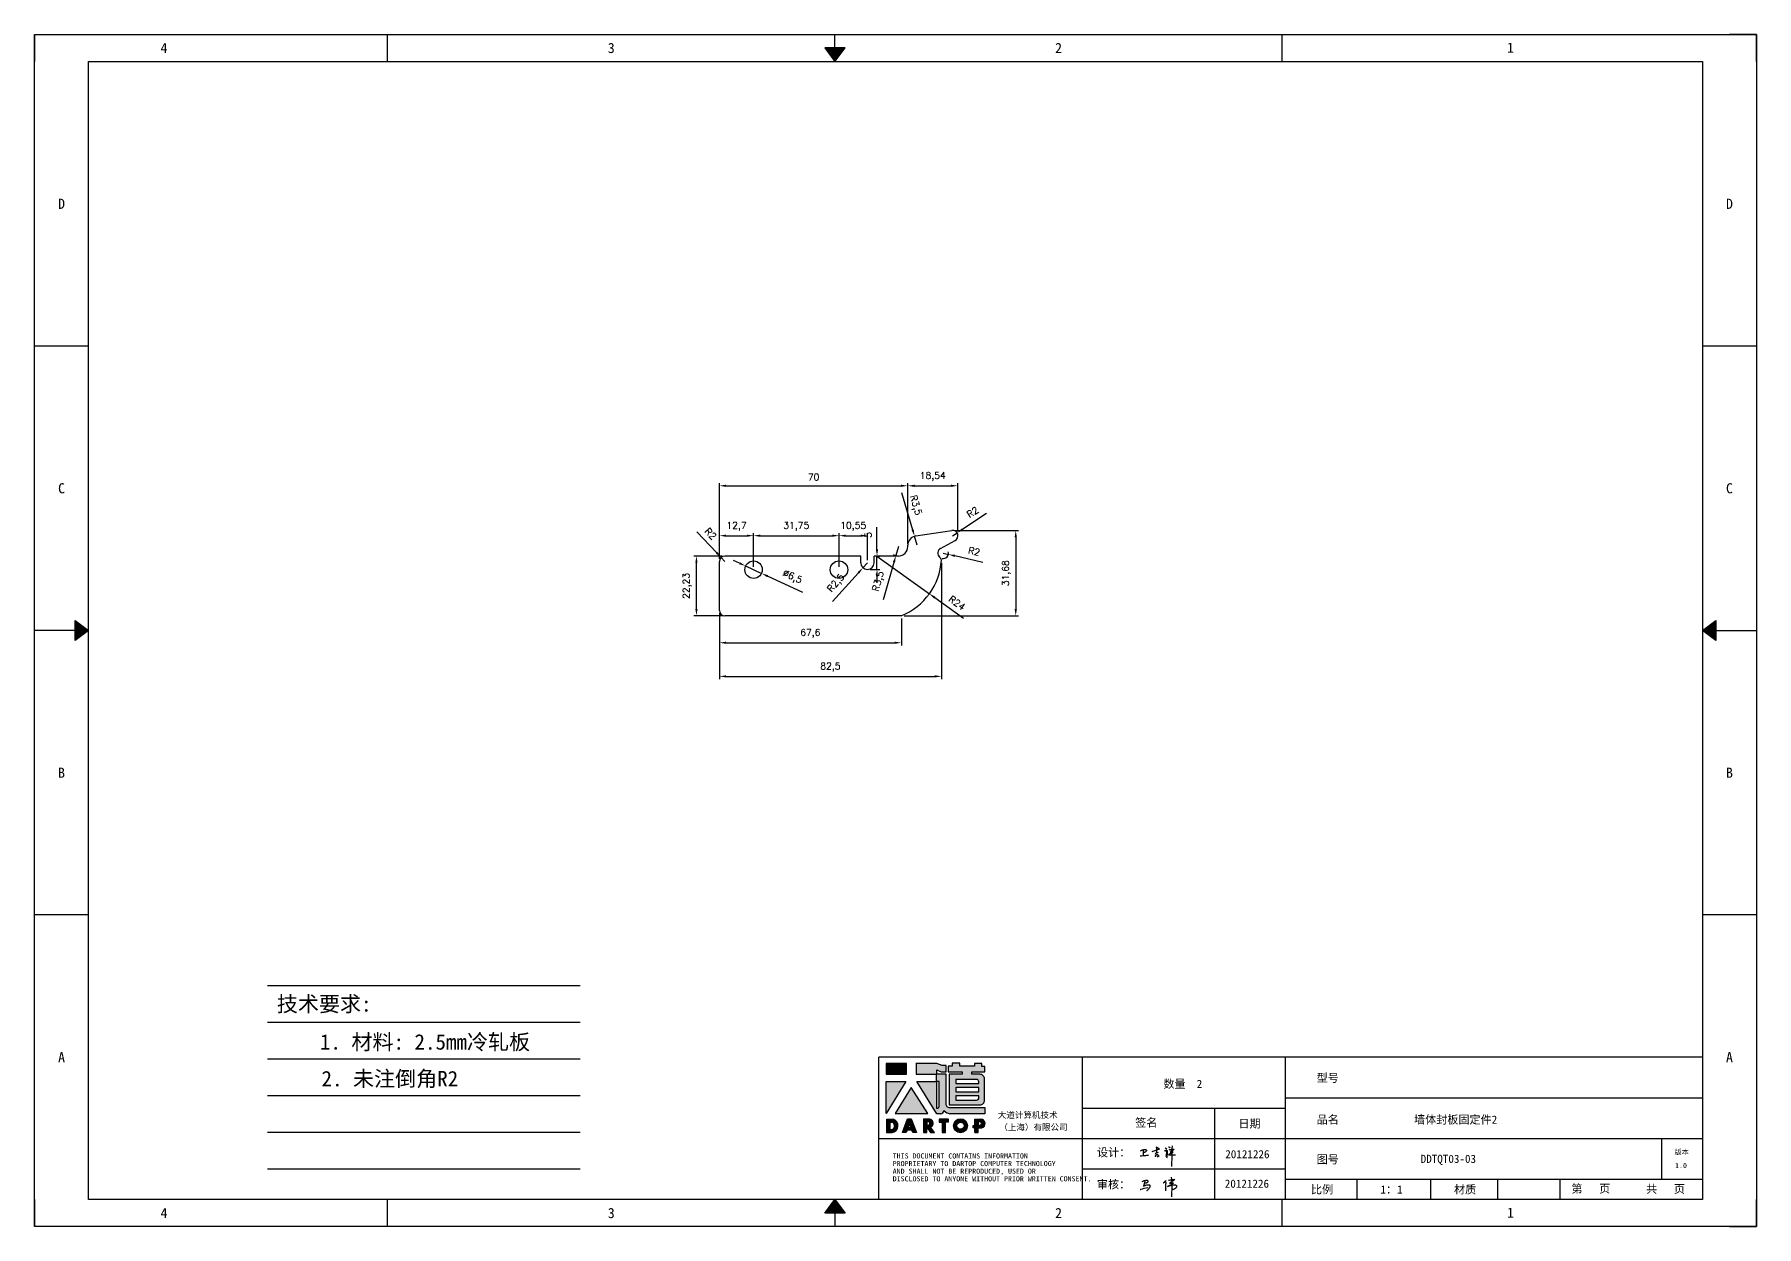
# Model space of a CAD drawing. Header units: millimetres. Extents: x 25928 to 50356, y -44172 to 20163.
# Drawn here: x 34684 to 35324, y -4013 to -3569 of the extents above; entities that cross this region are included whole.
import ezdxf
from ezdxf.enums import TextEntityAlignment as Align

# ---------------------------------------------------------------- set-up
doc = ezdxf.new("R2010")
doc.units = ezdxf.units.MM
doc.linetypes.add('DOT', pattern=[0.25, 0, -0.25])
doc.layers.add('4', color=7, linetype='Continuous')
doc.layers.add('print', color=30, linetype='Continuous')
doc.layers.add('dim', color=2, linetype='Continuous', lineweight=9)
doc.styles.add('Dartop', font='')
doc.styles.add('HZ', font='')
doc.styles.add('hzHT', font='simhei.ttf')
doc.styles.get("Standard").update_dxf_attribs({"font": 'txt', "bigfont": 'gbcbig.shx'})
doc.styles.get('Dartop').set_extended_font_data('FangSong_GB2312')
doc.styles.get('HZ').set_extended_font_data('SimSun')
doc.dimstyles.new('0.5small', dxfattribs={"dimtxt": 2.5, "dimasz": 2.5, "dimexe": 1, "dimexo": 1, "dimgap": 2, "dimtad": 1, "dimtxsty": 'Standard', "dimcen": 2.5, "dimadec": 0, "dimazin": 0, "dimtfac": 1, "dimtmove": 0, "dimatfit": 3, "dimfxl": 0, "dimarcsym": 0})

# ---------------------------------------------------------------- blocks, each defined once
blk = doc.blocks.new('*U405')
at = {"color": 254, "linetype": 'Continuous', "extrusion": (0, 0, -1)}
for points in [[(-17, 0.333), (-16.812, 0.25), (-17, 0.5)], [(-17, 0.333), (-17.188, 0.25), (-16.812, 0.25)], [(-17, 0.333), (-17, 0.5), (-17.188, 0.25)]]:
    blk.add_solid(points, dxfattribs=at)
blk = doc.blocks.new('*U404')
at = {"color": 254, "linetype": 'Continuous', "extrusion": (0, 0, -1)}
for points in [[(-33.167, 11), (-33, 11), (-33.25, 11.188)], [(-33.167, 11), (-33.25, 11.188), (-33.25, 10.812)], [(-33.167, 11), (-33.25, 10.812), (-33, 11)]]:
    blk.add_solid(points, dxfattribs=at)
blk = doc.blocks.new('*U406')
at = {"color": 254, "linetype": 'Continuous'}
for points in [[(17, 21.667), (17.188, 21.75), (16.812, 21.75)], [(17, 21.667), (16.812, 21.75), (17, 21.5)], [(17, 21.667), (17, 21.5), (17.188, 21.75)]]:
    blk.add_solid(points, dxfattribs=at)
blk = doc.blocks.new('*U403')
at = {"color": 254, "linetype": 'Continuous', "extrusion": (0, 0, -1)}
for points in [[(-0.833, 11), (-0.75, 10.812), (-0.75, 11.188)], [(-0.833, 11), (-0.75, 11.188), (-1, 11)], [(-0.833, 11), (-1, 11), (-0.75, 10.812)]]:
    blk.add_solid(points, dxfattribs=at)
blk = doc.blocks.new('dadao')
for p, q in [((48, 19.2), (44.9, 10.4)), ((44.9, 10.4), (51.2, 10.4)), ((51.2, 10.4), (48, 19.2))]:
    blk.add_line(p, q)
for points in [[(41.8, 121.6), (41.8, 143.7), (-0.4, 143.7), (-0.4, 121.6), (41.8, 121.6)], [(104.8, 122), (104.8, 130.3), (114.1, 126.3), (124.2, 126.3), (124.2, 139.6), (115.9, 139.6), (105.1, 143.9), (61.5, 143.9)], [(61.7, 144), (61.7, 121.3), (103.9, 121.3)], [(113.4, 38.7), (105.1, 38.7), (63, 106.5), (103.9, 106.5), (103.9, 120.9), (103.9, 121.3)], [(109.7, 53.6), (109.7, 106.2), (104.3, 106.2), (104.3, 50.4), (106.6, 50.4)], [(144.6, 94.4), (144.6, 84.8), (192, 84.8), (192, 94.1), (144.9, 94.1)], [(120.2, 45), (119.5, 45), (119.5, 44.6)], [(0, 28), (0, 0), (11.8, 0)], [(0.1, 28), (14, 28)], [(7.1, 21.8), (7.1, 6.1), (12, 6.1)], [(7.1, 21.8), (11.4, 21.8)], [(76.8, 28.2), (76.8, 0), (84.1, 0), (84.1, 11.1), (91.6, -0.1), (100.3, -0.1), (91.7, 11.1)], [(76.8, 28.2), (90.6, 28.2)], [(84, 22.7), (84, 15.3), (87.2, 15.3)], [(84, 22.7), (87.3, 22.7)], [(183.7, 0), (183.7, 9.6), (180.6, 9.6), (180.6, 14.9), (183.8, 14.9), (183.8, 28.1), (196.1, 28.1), (196.5, 28.1)], [(183.7, 0), (190.9, 0), (190.9, 9.6), (198.8, 9.6)], [(194.9, 22.3), (190.8, 22.3), (190.8, 15), (194.4, 15)]]:
    blk.add_lwpolyline(points)
blk.add_lwpolyline([(137.1, 144.2), (137.1, 137.9), (128.3, 137.9), (128.3, 126.5), (157.3, 126.5), (157.3, 121.5), (130.3, 121.5), (130.3, 57.5), (194.4, 57.5, 0.414214), (204.4, 67.5), (204.4, 111.3, 0.414214), (194.4, 121.3), (177.5, 121.3), (177.5, 126.3), (204.7, 126.3), (204.7, 137.7), (198.2, 137.7), (198.2, 143.9), (183.3, 143.9), (183.3, 138), (153, 138), (153, 144.2), (137.1, 144.2)], format="xyb", close=True)
for points in [[(104.8, 122), (123.4, 122), (123.4, 60, 0.414214), (131.4, 52), (204.8, 52), (204.8, 39.1), (131.7, 39.1)], [(144.3, 110.8), (144.3, 101.8), (192.3, 101.8), (192.3, 105.5, 0.414214), (187.3, 110.5), (144.3, 110.5)], [(144.6, 77), (144.6, 67.5), (187.6, 67.5, 0.414214), (192.6, 72.5), (192.6, 76.4), (144.6, 76.4)]]:
    blk.add_lwpolyline(points, format="xyb")
for points in [[(-0.3, 106.2), (40.4, 106.2), (-0.3, 39.7), (-0.3, 106.2)], [(51.7, 94.1), (18.4, 39.3), (86.2, 39.3)], [(43.8, 28.2), (51.8, 28.2), (62.6, -0.1), (55, -0.1), (53.2, 5), (42.9, 5), (41.1, 0), (33.6, 0)], [(110, 28.1), (110, 21.9), (116, 21.9), (116, -0.1), (123.2, -0.1), (123.2, 22), (129.2, 22), (129.2, 28.1), (110, 28.1)]]:
    blk.add_lwpolyline(points, close=True)
for radius in [14.5, 7.44]:
    blk.add_circle((154.2, 14.2), radius)
for centre, radius, start, end in [((99.2, 60.7), 12.6, 305.6399, 325.969), ((111.6, 46.7), 8.19, 282.9811, 347.6627), ((136, 61.7), 22.9, 226.7358, 259.3209), ((8.5, 13.9), 8.49, 294.2143, 69.7177), ((9.6, 14.2), 14.4, 278.6604, 72.3203), ((86.4, 19), 3.8, 282.527, 76.7196), ((88.6, 19.4), 8.95, 290.6073, 77.2124), ((193.7, 18.7), 3.8, 280.9891, 72.5513), ((195.7, 18.6), 9.51, 288.8959, 85.2442)]:
    blk.add_arc(centre, radius, start, end)
blk = doc.blocks.new('h')
for p, q in [((20768.1, -2360.9), (20773, -2359.1)), ((20769.5, -2366.9), (20769.8, -2370.6)), ((20769.8, -2370.6), (20770.9, -2378)), ((20770.9, -2378), (20771.5, -2370.6)), ((20772.4, -2369.3), (20774.9, -2367.8)), ((20773, -2359.1), (20784.1, -2355.2)), ((20773.3, -2331.8), (20775.3, -2338.7)), ((20789.1, -2340.9), (20773.5, -2331.9)), ((20775.3, -2338.7), (20775.6, -2351.2)), ((20775.6, -2351.2), (20775.5, -2357.3)), ((20782.2, -2369.2), (20780, -2377.1)), ((20780, -2377.1), (20788.3, -2371.3)), ((20780.1, -2366.4), (20780.8, -2366.4)), ((20781.9, -2367.4), (20782.2, -2369.2)), ((20845.7, -2343.5), (20848.4, -2353)), ((20848.9, -2370.3), (20847.9, -2424)), ((20848.4, -2353), (20848.9, -2370.3))]:
    blk.add_line(p, q)
for points in [[(20696.6, -2372.4, 0.002073), (20710.6, -2371.9, 0.016137), (20719.6, -2371.3, 0.008314), (20736.9, -2369.3)], [(20699.1, -2348.2, -0.029745), (20704.6, -2345.4, -0.046842), (20708.4, -2344.2, -0.00919), (20714.3, -2343, -0.018517), (20717.2, -2342.5, -0.037841), (20720.3, -2342.4, -0.039541), (20723.2, -2342.8, -0.149785), (20726, -2344.3, -0.204935), (20726.9, -2346.6, -0.074872), (20726.5, -2348.3, -0.061615), (20725.6, -2350.3, -0.034204), (20723.8, -2352.6, -0.045776), (20722.3, -2354.1, -0.054985), (20720.4, -2355.3, -0.036348), (20717.3, -2356.5, -0.067752), (20715.7, -2356.8, -0.043553), (20713.2, -2356.7)], [(20755, -2351.9, -0.024077), (20759.9, -2350.1, -0.013147), (20768.7, -2346.5, -0.00522), (20775.4, -2344.1, -0.018517), (20777.3, -2343.4, -0.008274), (20786.3, -2341, -0.039541), (20788.3, -2340.8, -0.079216), (20789.4, -2341, -0.204935)], [(20813.5, -2350.1, 0.007348), (20815.9, -2348.7, 0.008421), (20818, -2347.3, 0.009459), (20819.7, -2346.2, -0.016325), (20820.7, -2345.5, -0.173771), (20821.8, -2345.3, -0.085159), (20823.9, -2346, -0.125883), (20826, -2347.9, -0.160659), (20826.6, -2350.1, -0.010447), (20826.5, -2352.3, -0.008247), (20826.2, -2355.1, -0.002698), (20825.3, -2374, 0.001562), (20823.9, -2383.7, 0.016137)], [(20816.8, -2335, -0.053561), (20819.6, -2336.1, -0.075272), (20821.3, -2337.3, -0.005295), (20822.5, -2338.5, -0.009337), (20823.1, -2339.1, -0.026146), (20823.7, -2339.8, -0.016644), (20824.5, -2340.9)], [(20832.1, -2329.2, -0.053561), (20834.9, -2330.3, -0.075272), (20836.7, -2331.5, -0.005295), (20837.8, -2332.6, -0.009337), (20838.5, -2333.3, -0.026146), (20839, -2334, -0.016644), (20839.8, -2335.1)], [(20836, -2343.7, -0.02797), (20842.1, -2342.6, -0.048868), (20845.6, -2342.2, -0.00919), (20851.1, -2341.4, -0.018517), (20853.9, -2341.1, -0.037841), (20856.7, -2341.2, -0.039541), (20859.4, -2341.6, -0.018282), (20840.6, -2354.7, -0.000937)], [(20847.6, -2340.2, 0.021784), (20849.6, -2335.9, 0.028296), (20850.8, -2332.4, 0.008136), (20851.9, -2328.2, 0.028913), (20852.2, -2327, 0.08193), (20852.1, -2325.9, 0.075058), (20851.7, -2324.7, 0.275043)]]:
    blk.add_lwpolyline(points, format="xyb")
for points in [[(20711.3, -2343.5), (20711.3, -2343.5), (20711.5, -2355.8), (20710.7, -2368), (20710.6, -2371.9)], [(20821.5, -2350.6), (20822.4, -2359.2), (20822.2, -2364.9), (20821.7, -2369), (20821.3, -2376.3), (20823.6, -2368.5), (20827.2, -2366.3), (20829.5, -2366.3)], [(20840.6, -2354.7), (20850, -2354.7), (20855, -2354.3), (20845.9, -2361.1), (20840.5, -2364), (20833, -2367.5), (20863.2, -2367.4), (20865.9, -2367.3)]]:
    blk.add_lwpolyline(points)
for centre, radius, start, end in [((20773.7, -2371.2), 2.3, 121.9907, 163.60158), ((20787.5, -2406), 40.3, 100.61827, 108.24823), ((20780.8, -2367.6), 1.15, 9.4675, 90)]:
    blk.add_arc(centre, radius, start, end)
blk = doc.blocks.new('*D465')
at = {"layer": 'Defpoints', "color": 0}
for p in [(35020.94, -3764.82), (34938.44, -3783.5), (35020.94, -3808.01)]:
    blk.add_point(p, dxfattribs=at)
at = {"layer": 'dim', "color": 0, "lineweight": -2}
for p, q in [((35020.94, -3765.82), (35020.94, -3809.01)), ((34938.44, -3784.5), (34938.44, -3809.01)), ((34940.94, -3808.01), (35018.44, -3808.01))]:
    blk.add_line(p, q, dxfattribs=at)
at = {"layer": 'dim', "color": 0}
for points in [[(34940.94, -3807.59), (34940.94, -3808.42), (34938.44, -3808.01)], [(35018.44, -3807.59), (35018.44, -3808.42), (35020.94, -3808.01)]]:
    blk.add_solid(points, dxfattribs=at)
at = {"layer": 'dim', "color": 0, "insert": (34979.69, -3804.55), "char_height": 2.5, "attachment_point": 5}
blk.add_mtext('82,5', dxfattribs=at)
blk = doc.blocks.new('*D466')
at = {"layer": 'Defpoints', "color": 0}
for p in [(34948.19, -3766.98), (34954.09, -3769.72)]:
    blk.add_point(p, dxfattribs=at)
at = {"layer": 'dim', "color": 0, "lineweight": -2}
for p, q in [((34945.92, -3765.93), (34943.65, -3764.88)), ((34948.19, -3766.98), (34954.09, -3769.72)), ((34969.44, -3776.82), (34956.36, -3770.77))]:
    blk.add_line(p, q, dxfattribs=at)
at = {"layer": 'dim', "color": 0}
for points in [[(34946.1, -3765.56), (34945.75, -3766.31), (34948.19, -3766.98)], [(34956.53, -3770.39), (34956.18, -3771.14), (34954.09, -3769.72)]]:
    blk.add_solid(points, dxfattribs=at)
at = {"layer": 'dim', "color": 0, "insert": (34965.49, -3771.18), "char_height": 2.5, "attachment_point": 5, "rotation": 335.16241}
blk.add_mtext('∅6,5', dxfattribs=at)
blk = doc.blocks.new('*D467')
at = {"layer": 'Defpoints', "color": 0}
for p in [(34929.91, -3763.27), (34940.44, -3763.27), (34940.44, -3785.5)]:
    blk.add_point(p, dxfattribs=at)
at = {"layer": 'dim', "color": 0, "lineweight": -2}
for p, q in [((34939.44, -3763.27), (34928.91, -3763.27)), ((34929.91, -3783), (34929.91, -3765.77)), ((34939.44, -3785.5), (34928.91, -3785.5))]:
    blk.add_line(p, q, dxfattribs=at)
at = {"layer": 'dim', "color": 0}
for points in [[(34929.5, -3765.77), (34930.33, -3765.77), (34929.91, -3763.27)], [(34929.5, -3783), (34930.33, -3783), (34929.91, -3785.5)]]:
    blk.add_solid(points, dxfattribs=at)
at = {"layer": 'dim', "color": 0, "insert": (34926.46, -3774.39), "char_height": 2.5, "attachment_point": 5, "rotation": 90}
blk.add_mtext('22,23', dxfattribs=at)
blk = doc.blocks.new('*D409')
at = {"layer": 'Defpoints', "color": 0}
for p in [(34996.99, -3763.27), (35016.46, -3777.3)]:
    blk.add_point(p, dxfattribs=at)
at = {"layer": 'dim', "color": 0, "lineweight": -2}
for p, q in [((34996.99, -3763.27), (35016.46, -3777.3)), ((35029.17, -3786.46), (35018.49, -3778.76))]:
    blk.add_line(p, q, dxfattribs=at)
at = {"layer": 'dim', "color": 0}
blk.add_solid([(35018.73, -3778.43), (35018.25, -3779.1), (35016.46, -3777.3)], dxfattribs=at)
at = {"layer": 'dim', "color": 0, "insert": (35026.74, -3780.71), "char_height": 2.5, "attachment_point": 5, "rotation": 324.21758}
blk.add_mtext('R24', dxfattribs=at)
blk = doc.blocks.new('*D410')
at = {"layer": 'Defpoints', "color": 0}
for p in [(34939.07, -3763.82), (34940.44, -3765.27)]:
    blk.add_point(p, dxfattribs=at)
at = {"layer": 'dim', "color": 0, "lineweight": -2}
for p, q in [((34930.03, -3754.24), (34937.35, -3762)), ((34940.44, -3765.27), (34939.07, -3763.82))]:
    blk.add_line(p, q, dxfattribs=at)
at = {"layer": 'dim', "color": 0}
blk.add_solid([(34937.65, -3761.71), (34937.05, -3762.28), (34939.07, -3763.82)], dxfattribs=at)
at = {"layer": 'dim', "color": 0, "insert": (34935.19, -3754.98), "char_height": 2.5, "attachment_point": 5, "rotation": 313.35848}
blk.add_mtext('R2', dxfattribs=at)
blk = doc.blocks.new('*D468')
at = {"layer": 'Defpoints', "color": 0}
for p in [(34951.14, -3755.72), (34938.44, -3765.27), (34951.14, -3768.35)]:
    blk.add_point(p, dxfattribs=at)
at = {"layer": 'dim', "color": 0, "lineweight": -2}
for p, q in [((34938.44, -3764.27), (34938.44, -3754.72)), ((34940.94, -3755.72), (34948.64, -3755.72)), ((34951.14, -3767.35), (34951.14, -3754.72))]:
    blk.add_line(p, q, dxfattribs=at)
at = {"layer": 'dim', "color": 0}
for points in [[(34940.94, -3755.3), (34940.94, -3756.13), (34938.44, -3755.72)], [(34948.64, -3755.3), (34948.64, -3756.13), (34951.14, -3755.72)]]:
    blk.add_solid(points, dxfattribs=at)
at = {"layer": 'dim', "color": 0, "insert": (34944.79, -3752.26), "char_height": 2.5, "attachment_point": 5}
blk.add_mtext('12,7', dxfattribs=at)
blk = doc.blocks.new('*D469')
at = {"layer": 'Defpoints', "color": 0}
for p in [(34982.89, -3755.72), (34951.14, -3768.35), (34982.89, -3768.35)]:
    blk.add_point(p, dxfattribs=at)
at = {"layer": 'dim', "color": 0, "lineweight": -2}
for p, q in [((34951.14, -3767.35), (34951.14, -3754.72)), ((34953.64, -3755.72), (34980.39, -3755.72)), ((34982.89, -3767.35), (34982.89, -3754.72))]:
    blk.add_line(p, q, dxfattribs=at)
at = {"layer": 'dim', "color": 0}
for points in [[(34953.64, -3755.3), (34953.64, -3756.13), (34951.14, -3755.72)], [(34980.39, -3755.3), (34980.39, -3756.13), (34982.89, -3755.72)]]:
    blk.add_solid(points, dxfattribs=at)
at = {"layer": 'dim', "color": 0, "insert": (34967.02, -3752.26), "char_height": 2.5, "attachment_point": 5}
blk.add_mtext('31,75', dxfattribs=at)
blk = doc.blocks.new('*D470')
at = {"layer": 'Defpoints', "color": 0}
for p in [(34993.44, -3755.72), (34982.89, -3768.35), (34993.44, -3765.77)]:
    blk.add_point(p, dxfattribs=at)
at = {"layer": 'dim', "color": 0, "lineweight": -2}
for p, q in [((34982.89, -3767.35), (34982.89, -3754.72)), ((34985.39, -3755.72), (34990.94, -3755.72)), ((34993.44, -3764.77), (34993.44, -3754.72))]:
    blk.add_line(p, q, dxfattribs=at)
at = {"layer": 'dim', "color": 0}
for points in [[(34985.39, -3755.3), (34985.39, -3756.13), (34982.89, -3755.72)], [(34990.94, -3755.3), (34990.94, -3756.13), (34993.44, -3755.72)]]:
    blk.add_solid(points, dxfattribs=at)
at = {"layer": 'dim', "color": 0, "insert": (34988.17, -3752.26), "char_height": 2.5, "attachment_point": 5}
blk.add_mtext('10,55', dxfattribs=at)
blk = doc.blocks.new('*D471')
at = {"layer": 'Defpoints', "color": 0}
for p in [(34991.77, -3767.63), (34993.44, -3765.77)]:
    blk.add_point(p, dxfattribs=at)
at = {"layer": 'dim', "color": 0, "lineweight": -2}
for p, q in [((34993.44, -3765.77), (34991.77, -3767.63)), ((34980.49, -3780.23), (34990.11, -3769.49))]:
    blk.add_line(p, q, dxfattribs=at)
at = {"layer": 'dim', "color": 0}
blk.add_solid([(34989.8, -3769.22), (34990.42, -3769.77), (34991.77, -3767.63)], dxfattribs=at)
at = {"layer": 'dim', "color": 0, "insert": (34981.89, -3773.49), "char_height": 2.5, "attachment_point": 5, "rotation": 48.156}
blk.add_mtext('R2,5', dxfattribs=at)
blk = doc.blocks.new('*D472')
at = {"layer": 'Defpoints', "color": 0}
for p in [(34993.44, -3768.27), (34995.94, -3763.27), (34996.99, -3763.27)]:
    blk.add_point(p, dxfattribs=at)
at = {"layer": 'dim', "color": 0, "lineweight": -2}
for p, q in [((34996.99, -3760.77), (34996.99, -3752.6)), ((34994.44, -3768.27), (34997.99, -3768.27)), ((34996.94, -3763.27), (34997.99, -3763.27)), ((34996.99, -3768.27), (34996.99, -3763.27)), ((34996.99, -3770.77), (34996.99, -3773.27))]:
    blk.add_line(p, q, dxfattribs=at)
at = {"layer": 'dim', "color": 0}
for points in [[(34996.57, -3760.77), (34997.41, -3760.77), (34996.99, -3763.27)], [(34996.57, -3770.77), (34997.41, -3770.77), (34996.99, -3768.27)]]:
    blk.add_solid(points, dxfattribs=at)
at = {"layer": 'dim', "color": 0, "insert": (34993.74, -3755.44), "char_height": 2.5, "attachment_point": 5, "rotation": 90}
blk.add_mtext('5', dxfattribs=at)
blk = doc.blocks.new('*D411')
at = {"layer": 'Defpoints', "color": 0}
for p in [(35004.94, -3759.77), (35004, -3763.14)]:
    blk.add_point(p, dxfattribs=at)
at = {"layer": 'dim', "color": 0, "lineweight": -2}
for p, q in [((35004.94, -3759.77), (35004, -3763.14)), ((34999.43, -3779.43), (35003.32, -3765.55))]:
    blk.add_line(p, q, dxfattribs=at)
blk.add_arc((35004.94, -3759.77), 3.5, 237.95687, 270, dxfattribs=at)
at = {"layer": 'dim', "color": 0}
blk.add_solid([(35002.92, -3765.43), (35003.72, -3765.66), (35004, -3763.14)], dxfattribs=at)
at = {"layer": 'dim', "color": 0, "insert": (34997.71, -3772.76), "char_height": 2.5, "attachment_point": 5, "rotation": 74.32709}
blk.add_mtext('R3,5', dxfattribs=at)
blk = doc.blocks.new('*D412')
at = {"layer": 'Defpoints', "color": 0}
for p in [(35010.95, -3755.93), (35011.94, -3759.28)]:
    blk.add_point(p, dxfattribs=at)
at = {"layer": 'dim', "color": 0, "lineweight": -2}
for p, q in [((35006.15, -3739.71), (35010.24, -3753.53)), ((35011.94, -3759.28), (35010.95, -3755.93))]:
    blk.add_line(p, q, dxfattribs=at)
at = {"layer": 'dim', "color": 0}
blk.add_solid([(35010.64, -3753.41), (35009.84, -3753.65), (35010.95, -3755.93)], dxfattribs=at)
at = {"layer": 'dim', "color": 0, "insert": (35011.16, -3744.44), "char_height": 2.5, "attachment_point": 5, "rotation": 286.47429}
blk.add_mtext('R3,5', dxfattribs=at)
blk = doc.blocks.new('*D413')
at = {"layer": 'Defpoints', "color": 0}
for p in [(35025.08, -3755.8), (35026.75, -3754.69)]:
    blk.add_point(p, dxfattribs=at)
at = {"layer": 'dim', "color": 0, "lineweight": -2}
for p, q in [((35037.73, -3747.43), (35028.83, -3753.32)), ((35025.08, -3755.8), (35026.75, -3754.69))]:
    blk.add_line(p, q, dxfattribs=at)
at = {"layer": 'dim', "color": 0}
blk.add_solid([(35028.6, -3752.97), (35029.06, -3753.66), (35026.75, -3754.69)], dxfattribs=at)
at = {"layer": 'dim', "color": 0, "insert": (35032.53, -3746.97), "char_height": 2.5, "attachment_point": 5, "rotation": 33.46532}
blk.add_mtext('R2', dxfattribs=at)
blk = doc.blocks.new('*D414')
at = {"layer": 'Defpoints', "color": 0}
for p in [(35021.56, -3762.21), (35023.51, -3762.66)]:
    blk.add_point(p, dxfattribs=at)
at = {"layer": 'dim', "color": 0, "lineweight": -2}
for p, q in [((35021.56, -3762.21), (35023.51, -3762.66)), ((35036.34, -3765.64), (35025.95, -3763.22))]:
    blk.add_line(p, q, dxfattribs=at)
blk.add_arc((35021.56, -3762.21), 2, 258.65647, 15.57803, dxfattribs=at)
at = {"layer": 'dim', "color": 0}
blk.add_solid([(35026.04, -3762.82), (35025.85, -3763.63), (35023.51, -3762.66)], dxfattribs=at)
at = {"layer": 'dim', "color": 0, "insert": (35033.09, -3761.55), "char_height": 2.5, "attachment_point": 5, "rotation": 346.93014}
blk.add_mtext('R2', dxfattribs=at)
blk = doc.blocks.new('*D473')
at = {"layer": 'Defpoints', "color": 0}
for p in [(35024.78, -3753.82), (35006.04, -3785.5), (35048.55, -3785.5)]:
    blk.add_point(p, dxfattribs=at)
at = {"layer": 'dim', "color": 0, "lineweight": -2}
for p, q in [((35025.78, -3753.82), (35049.55, -3753.82)), ((35048.55, -3756.32), (35048.55, -3783)), ((35007.04, -3785.5), (35049.55, -3785.5))]:
    blk.add_line(p, q, dxfattribs=at)
at = {"layer": 'dim', "color": 0}
for points in [[(35048.14, -3756.32), (35048.97, -3756.32), (35048.55, -3753.82)], [(35048.14, -3783), (35048.97, -3783), (35048.55, -3785.5)]]:
    blk.add_solid(points, dxfattribs=at)
at = {"layer": 'dim', "color": 0, "insert": (35045.09, -3769.66), "char_height": 2.5, "attachment_point": 5, "rotation": 90}
blk.add_mtext('31,68', dxfattribs=at)
blk = doc.blocks.new('*D474')
at = {"layer": 'Defpoints', "color": 0}
for p in [(35026.98, -3737.16), (35026.98, -3755.17), (35008.44, -3759.28)]:
    blk.add_point(p, dxfattribs=at)
at = {"layer": 'dim', "color": 0, "lineweight": -2}
for p, q in [((35008.44, -3758.28), (35008.44, -3736.16)), ((35026.98, -3754.17), (35026.98, -3736.16)), ((35010.94, -3737.16), (35024.48, -3737.16))]:
    blk.add_line(p, q, dxfattribs=at)
at = {"layer": 'dim', "color": 0}
for points in [[(35010.94, -3736.75), (35010.94, -3737.58), (35008.44, -3737.16)], [(35024.48, -3736.75), (35024.48, -3737.58), (35026.98, -3737.16)]]:
    blk.add_solid(points, dxfattribs=at)
at = {"layer": 'dim', "color": 0, "insert": (35017.71, -3733.71), "char_height": 2.5, "attachment_point": 5}
blk.add_mtext('18,54', dxfattribs=at)
blk = doc.blocks.new('*D485')
at = {"layer": 'Defpoints', "color": 0}
for p in [(35008.44, -3737.16), (35008.44, -3759.77), (34938.44, -3765.27)]:
    blk.add_point(p, dxfattribs=at)
at = {"layer": 'dim', "color": 0, "lineweight": -2}
for p, q in [((34938.44, -3764.27), (34938.44, -3736.16)), ((35008.44, -3758.77), (35008.44, -3736.16)), ((34940.94, -3737.16), (35005.94, -3737.16))]:
    blk.add_line(p, q, dxfattribs=at)
at = {"layer": 'dim', "color": 0}
for points in [[(34940.94, -3736.75), (34940.94, -3737.58), (34938.44, -3737.16)], [(35005.94, -3736.75), (35005.94, -3737.58), (35008.44, -3737.16)]]:
    blk.add_solid(points, dxfattribs=at)
at = {"layer": 'dim', "color": 0, "insert": (34973.44, -3733.91), "char_height": 2.5, "attachment_point": 5}
blk.add_mtext('70', dxfattribs=at)
blk = doc.blocks.new('*D486')
at = {"layer": 'Defpoints', "color": 0}
for p in [(34938.44, -3783.5), (35006.04, -3785.5), (35006.04, -3795.51)]:
    blk.add_point(p, dxfattribs=at)
at = {"layer": 'dim', "color": 0, "lineweight": -2}
for p, q in [((34938.44, -3784.5), (34938.44, -3796.51)), ((35006.04, -3786.5), (35006.04, -3796.51)), ((34940.94, -3795.51), (35003.54, -3795.51))]:
    blk.add_line(p, q, dxfattribs=at)
at = {"layer": 'dim', "color": 0}
for points in [[(34940.94, -3795.1), (34940.94, -3795.93), (34938.44, -3795.51)], [(35003.54, -3795.1), (35003.54, -3795.93), (35006.04, -3795.51)]]:
    blk.add_solid(points, dxfattribs=at)
at = {"layer": 'dim', "color": 0, "insert": (34972.24, -3792.05), "char_height": 2.5, "attachment_point": 5}
blk.add_mtext('67,6', dxfattribs=at)

msp = doc.modelspace()

# ---------------------------------------------------------------- hatches: boundary and pattern name
for points in [[(35007.963, -3951.933), (35000.43, -3951.933), (35000.43, -3955.869), (35007.963, -3955.869)], [(35007.721, -3958.623), (35000.45, -3958.623), (35000.45, -3970.495)], [(35009.736, -3960.778), (35003.793, -3970.574), (35015.896, -3970.574)], [(35023.58, -3972.578), (35020.141, -3972.578), (35020.141, -3973.67), (35021.214, -3973.67), (35021.214, -3977.602), (35022.499, -3977.602), (35022.499, -3973.667), (35023.58, -3973.667)]]:
    msp.add_hatch(color=0).paths.add_polyline_path(points)
h = msp.add_hatch(color=0)
h.paths.add_polyline_path([(35019.222, -3954.326), (35020.885, -3955.044), (35022.682, -3955.044), (35022.682, -3952.665), (35021.199, -3952.665), (35019.267, -3951.902), (35011.523, -3951.902), (35011.523, -3955.925), (35019.058, -3955.925), (35019.058, -3956.007), (35019.058, -3958.578), (35011.751, -3958.578), (35019.266, -3970.672), (35020.754, -3970.672, 0.2793748), (35021.841, -3969.616), (35021.841, -3969.56), (35021.972, -3969.56, 0.1431454), (35024.021, -3970.603), (35037.079, -3970.603), (35037.079, -3968.309), (35023.965, -3968.309, -0.4142136), (35022.537, -3966.881), (35022.537, -3955.798), (35019.222, -3955.798)])
h.paths.add_polyline_path([(35019.134, -3958.63), (35020.091, -3958.63), (35020.091, -3968.017, -0.0889357), (35019.536, -3968.587), (35019.13, -3968.587)], flags=16)
h = msp.add_hatch(color=0)
h.paths.add_polyline_path([(35037.057, -3952.998), (35035.895, -3952.998), (35035.895, -3951.892), (35033.239, -3951.892), (35033.239, -3952.943), (35027.817, -3952.943), (35027.817, -3951.837), (35024.978, -3951.837), (35024.978, -3952.963), (35023.409, -3952.963), (35023.409, -3955.001), (35028.586, -3955.001), (35028.586, -3955.902), (35023.762, -3955.902), (35023.762, -3967.312), (35035.216, -3967.312, 0.4142136), (35037.001, -3965.526), (35037.001, -3957.712, 0.4142136), (35035.216, -3955.927), (35032.188, -3955.927), (35032.188, -3955.043), (35037.057, -3955.043)])
h.paths.add_polyline_path([(35033.951, -3957.861, -0.4142136), (35034.844, -3958.754), (35034.844, -3959.409), (35026.268, -3959.409), (35026.268, -3957.861)], flags=16)
h.paths.add_polyline_path([(35034.788, -3960.79), (35034.788, -3962.448), (35026.323, -3962.448), (35026.323, -3960.79)], flags=16)
h.paths.add_polyline_path([(35034.899, -3963.94), (35034.899, -3964.65, -0.4142136), (35034.006, -3965.543), (35026.323, -3965.543), (35026.323, -3963.94)], flags=16)
h = msp.add_hatch(color=0)
h.paths.add_polyline_path([(35002.998, -3972.596), (35000.503, -3972.596), (35000.503, -3977.587), (35002.604, -3977.587, 0.7930159)])
h.paths.add_polyline_path([(35002.641, -3976.494), (35001.769, -3976.494), (35001.769, -3973.689), (35002.545, -3973.689, -0.6713609)], flags=16)
h = msp.add_hatch(color=0)
h.paths.add_polyline_path([(35009.755, -3972.555), (35008.332, -3972.555), (35006.501, -3977.592), (35007.849, -3977.592), (35008.167, -3976.7), (35009.993, -3976.7), (35010.318, -3977.603), (35011.677, -3977.603)])
h.paths.add_polyline_path([(35009.644, -3975.738), (35008.513, -3975.738), (35009.068, -3974.155)], flags=16)
h = msp.add_hatch(color=0)
h.paths.add_polyline_path([(35016.675, -3972.559), (35014.221, -3972.559), (35014.221, -3977.595), (35015.518, -3977.595), (35015.518, -3975.599), (35016.85, -3977.613), (35018.417, -3977.613), (35016.883, -3975.611, 0.7440549)])
h.paths.add_polyline_path([(35015.506, -3974.853), (35015.506, -3973.531), (35016.085, -3973.531, -0.796809), (35016.077, -3974.853)], flags=16)
h = msp.add_hatch(color=0)
h.paths.add_polyline_path([(35025.45, -3975.059, 1), (35030.622, -3975.059, 1)])
h.paths.add_polyline_path([(35029.364, -3975.059, -1), (35026.708, -3975.059, -1)], flags=16)
h = msp.add_hatch(color=0)
h.paths.add_polyline_path([(35035.582, -3972.571), (35035.508, -3972.571), (35033.321, -3972.571), (35033.321, -3974.921), (35032.741, -3974.921), (35032.741, -3975.875), (35033.312, -3975.875), (35033.312, -3977.586), (35034.588, -3977.586), (35034.588, -3975.869), (35035.991, -3975.869, 0.8123038)])
h.paths.add_polyline_path([(35034.569, -3974.915), (35034.569, -3973.6), (35035.296, -3973.6, -0.7782134), (35035.222, -3974.915)], flags=16)

# ---------------------------------------------------------------- linework, layer by layer
at = {"color": 0, "linetype": 'DOT'}
for p, q in [((34683.939, -3569.376), (35313.732, -3569.376)), ((34683.939, -4002.472), (34683.939, -3579.448)), ((35323.804, -3579.448), (35323.804, -4002.472)), ((35313.732, -4012.544), (34683.939, -4012.544))]:
    msp.add_line(p, q, dxfattribs=at)
at = {"color": 0}
for p, q in [((34683.939, -3569.376), (34683.939, -3579.448)), ((34815.168, -3579.448), (34815.168, -3569.376)), ((34981.356, -3574.412), (34981.356, -3569.376)), ((35147.544, -3579.448), (35147.544, -3569.376)), ((35323.804, -3569.376), (35313.732, -3569.376)), ((35323.804, -3579.448), (35323.804, -3569.376)), ((34704.083, -4002.472), (34704.083, -3579.448)), ((34704.083, -3579.448), (35303.66, -3579.448)), ((35303.66, -3579.448), (35303.66, -4002.472)), ((34704.083, -3685.204), (34683.939, -3685.204)), ((35323.804, -3685.204), (35303.66, -3685.204)), ((34699.047, -3790.96), (34683.939, -3790.96)), ((35308.696, -3790.96), (35323.804, -3790.96)), ((34704.083, -3896.716), (34683.939, -3896.716)), ((35323.804, -3896.716), (35303.66, -3896.716)), ((35303.66, -3949.594), (34997.723, -3949.594)), ((34997.723, -4002.472), (34997.723, -3949.594)), ((35073.263, -3949.594), (35073.263, -4002.472)), ((35148.803, -4002.472), (35148.803, -3949.594)), ((35148.803, -3964.702), (35303.66, -3964.702)), ((35073.263, -3968.479), (35148.803, -3968.479)), ((35122.364, -3968.479), (35122.364, -4002.472)), ((34997.723, -3979.81), (35073.263, -3979.81)), ((35073.263, -3979.81), (35303.66, -3979.81)), ((35288.552, -3994.918), (35288.552, -3979.81)), ((35073.263, -3991.141), (35148.803, -3991.141)), ((35148.803, -3994.918), (35303.66, -3994.918)), ((35175.38, -4002.472), (35175.38, -3994.918)), ((35202.769, -4002.472), (35202.769, -3994.918)), ((35227.669, -4002.472), (35227.669, -3994.918)), ((35250.782, -4002.472), (35250.782, -3994.918)), ((34683.939, -4002.472), (34683.939, -4012.544)), ((35303.66, -4002.472), (34704.083, -4002.472)), ((34815.168, -4012.544), (34815.168, -4002.472)), ((35147.544, -4012.544), (35147.544, -4002.472)), ((35323.804, -4012.544), (35323.804, -4002.472)), ((34981.356, -4007.508), (34981.356, -4012.544)), ((35313.732, -4012.544), (35323.804, -4012.544))]:
    msp.add_line(p, q, dxfattribs=at)
for p, q in [((35011.422, -3755.823), (35024.781, -3753.819)), ((35008.441, -3759.77), (35008.441, -3759.284)), ((35020.621, -3760.441), (35026.019, -3757.562)), ((34938.441, -3783.5), (34938.441, -3765.27)), ((34990.941, -3763.27), (34940.441, -3763.27)), ((34990.941, -3765.77), (34990.941, -3763.27)), ((34995.941, -3765.77), (34995.941, -3763.27)), ((35004.941, -3763.27), (34995.941, -3763.27)), ((35006.037, -3785.5), (34940.441, -3785.5)), ((35105.704, -3997.306), (35104.962, -3997.708)), ((35106.238, -3997.021), (35105.704, -3997.306)), ((35105.735, -3996.42), (35106.679, -3996.42)), ((35107.182, -3996.374), (35106.238, -3997.021)), ((35106.272, -3994.18), (35106.489, -3995.99)), ((35106.524, -3997.327), (35106.444, -4001.487)), ((35106.489, -3995.99), (35106.524, -3997.327)), ((35106.679, -3996.42), (35107.182, -3996.374))]:
    msp.add_line(p, q)
for points in [[(34981.356, -3579.448), (34985.133, -3574.412), (34977.579, -3574.412), (34981.356, -3579.448)], [(34704.083, -3790.96), (34699.047, -3794.737), (34699.047, -3787.183), (34704.083, -3790.96)], [(35303.66, -3790.96), (35308.696, -3787.183), (35308.696, -3794.737), (35303.66, -3790.96)], [(34981.356, -4002.472), (34985.133, -4007.508), (34977.579, -4007.508), (34981.356, -4002.472)]]:
    msp.add_lwpolyline(points, close=True, dxfattribs=at)
for points in [[(35095.529, -3995.767, -0.029745), (35095.961, -3995.55, -0.0468422), (35096.253, -3995.456, -0.0091902), (35096.709, -3995.364, -0.0185172), (35096.938, -3995.331, -0.0378406), (35097.174, -3995.324, -0.0395413), (35097.398, -3995.351, -0.1497852), (35097.617, -3995.471, -0.2049352), (35097.684, -3995.644, -0.0748717), (35097.659, -3995.781, -0.0616146), (35097.584, -3995.933, -0.0342039), (35097.449, -3996.111, -0.0457759), (35097.328, -3996.227, -0.054985), (35097.182, -3996.319, -0.0363479), (35096.94, -3996.415, -0.0677521), (35096.818, -3996.436, -0.0435534), (35096.628, -3996.426)], [(35104.962, -3997.708, -0.029745), (35105.636, -3997.37, -0.0468422), (35106.092, -3997.223, -0.0091902), (35106.803, -3997.08, -0.0185172), (35107.16, -3997.028, -0.0378406), (35107.528, -3997.016, -0.0395413), (35107.878, -3997.06, -0.1497852), (35108.22, -3997.246, -0.2049352), (35108.325, -3997.517, -0.0748717), (35108.285, -3997.73, -0.0616146), (35108.169, -3997.967, -0.0342039), (35107.958, -3998.245, -0.0457759), (35107.769, -3998.425, -0.054985), (35107.541, -3998.568, -0.0363479), (35107.163, -3998.719, -0.0677521), (35106.974, -3998.751, -0.0435534), (35106.676, -3998.736)], [(35105.271, -3995.306, -0.0279703), (35105.882, -3995.194, -0.0488679), (35106.235, -3995.156, -0.0091902), (35106.792, -3995.074, -0.0185172), (35107.07, -3995.048, -0.0378406), (35107.355, -3995.054, -0.0395413), (35107.624, -3995.102, -0.0182819), (35105.735, -3996.42, -0.0009369)]]:
    msp.add_lwpolyline(points, format="xyb")
msp.add_lwpolyline([(35096.481, -3995.408), (35096.481, -3995.408), (35096.336, -3996.293), (35096.099, -3997.125), (35095.943, -3997.636)])
for centre in [(34951.141, -3768.35), (34982.891, -3768.35)]:
    msp.add_circle(centre, 3.25)
for centre, radius, start, end in [((35011.941, -3759.284), 3.5, 98.530766, 180), ((35025.078, -3755.797), 2, 298.072487, 98.530766), ((35004.941, -3759.77), 3.5, 270, 0), ((35021.562, -3762.205), 2, 118.072487, 230.008579), ((34940.441, -3765.27), 2, 90, 180), ((34993.441, -3765.77), 2.5, 180, 0), ((34996.991, -3763.27), 24, 292.142395, 356.287505), ((35018.991, -3765.27), 2, 12.885347, 50.008579), ((34940.441, -3783.5), 2, 180, 270), ((35094.424, -3997.172), 1.596, 281.076982, 291.212632), ((35059.324, -3854.696), 148.319, 283.91895, 284.971512), ((35098.383, -4001.858), 4.876, 113.202449, 120.017497), ((35097.238, -3999.188), 1.971, 102.47486, 113.202449), ((35100.095, -4012.099), 15.195, 100.36867, 102.47486), ((35096.921, -3997.919), 1.257, 283.816254, 294.030509), ((35098.034, -4000.836), 3.745, 96.125337, 100.36867), ((35097.189, -3998.542), 0.58, 294.836428, 309.901134), ((35089.456, -3991.408), 11.096, 316.919563, 320.58866), ((35097.834, -3998.977), 1.875, 87.457037, 96.125337), ((35097.841, -3998.82), 1.717, 78.399567, 87.457037), ((35095.744, -3996.798), 2.821, 324.094808, 331.378357), ((35098.084, -3997.638), 0.511, 44.324655, 78.399567), ((35097.934, -3997.905), 0.377, 319.573073, 337.48549), ((35096.896, -3997.075), 1.694, 324.910666, 333.348429), ((35097.72, -3997.383), 0.825, 326.76781, 340.871018), ((35098.247, -3997.479), 0.284, 357.998393, 44.324655), ((35097.97, -3997.47), 0.561, 340.871018, 357.998393), ((35099.74, -3989.775), 7.458, 299.265464, 300.9495), ((35116.635, -4052.288), 57.583, 102.46592, 103.2053), ((35077.394, -3968.453), 38.128, 313.366132, 315.296084), ((35224.636, -4016.686), 121.7, 171.410173, 171.768083), ((35104.211, -3996.305), 0.244, 52.375745, 91.291159), ((34889.763, -3989.389), 214.732, 357.565664, 358.057278), ((35104.127, -3996.267), 0.279, 357.196828, 33.705179), ((35097.838, -3995.856), 6.583, 352.912546, 354.802684), ((35100.308, -3996.08), 4.103, 354.802684, 357.196828)]:
    msp.add_arc(centre, radius, start, end)
at = {"layer": 'Defpoints'}
for p, q in [((34770.483, -3922.886), (34886.742, -3922.886)), ((34770.483, -3936.536), (34886.742, -3936.536)), ((34770.483, -3936.536), (34886.742, -3936.536)), ((34770.483, -3950.186), (34886.742, -3950.186)), ((34770.483, -3963.836), (34886.742, -3963.836)), ((34770.483, -3977.486), (34886.742, -3977.486)), ((34770.483, -3991.136), (34886.742, -3991.136))]:
    msp.add_line(p, q, dxfattribs=at)
at = {"layer": 'print'}
msp.add_lwpolyline([(34683.939, -3569.376), (35323.804, -3569.376), (35323.804, -4012.544), (34683.939, -4012.544)], close=True, dxfattribs=at)

# ---------------------------------------------------------------- block references
at = {"color": 0, "linetype": 'Continuous', "xscale": 20.14402654906928, "yscale": 20.14402654906928, "zscale": 20.14402654906928}
for name, p in [('*U406', (34638.907, -4012.544)), ('*U403', (34683.939, -4012.544)), ('*U404', (34638.907, -4012.544)), ('*U405', (34638.907, -4012.544))]:
    msp.add_blockref(name, p, dxfattribs=at)
at = {"color": 0}
for name, p, xscale, yscale, zscale in [('dadao', (35000.503, -3977.587), 0.1785493262164481, 0.1785493262164481, 0.1785493262164481), ('h', (33491.308, -3802.411), 0.07747410198493163, 0.07747410198493163, 0.07747410198493163)]:
    msp.add_blockref(name, p, dxfattribs=dict(at, xscale=xscale, yscale=yscale, zscale=zscale))

# ---------------------------------------------------------------- texts
for s, height, style, p in [('4', 3.777, 'Dartop', (34732.074, -3574.412)), ('3', 3.777, 'Dartop', (34898.262, -3574.412)), ('2', 3.777, 'Dartop', (35064.45, -3574.412)), ('1', 3.777, 'Dartop', (35232.36, -3574.292)), ('D', 3.777, 'Dartop', (34694.011, -3632.326)), ('D', 3.777, 'Dartop', (35313.732, -3632.326)), ('C', 3.777, 'Dartop', (34694.011, -3738.082)), ('C', 3.777, 'Dartop', (35313.732, -3738.082)), ('B', 3.777, 'Dartop', (34694.011, -3843.838)), ('B', 3.777, 'Dartop', (35313.732, -3843.838)), ('A', 3.777, 'Dartop', (34694.011, -3949.594)), ('A', 3.777, 'Dartop', (35313.732, -3949.594)), ('数量  2', 3.0216, 'hzHT', (35110.627, -3959.499)), ('型号', 3.0216, 'hzHT', (35164.48, -3957.28)), ('签名', 3.0216, 'hzHT', (35097.054, -3973.899)), ('日期', 3.0216, 'hzHT', (35135.394, -3974.271)), ('品名', 3.0216, 'hzHT', (35164.48, -3972.792)), ('墙体封板固定件2', 3.0216, 'hzHT', (35211.988, -3972.792)), ('20121226', 3.0216, 'hzHT', (35134.619, -3985.631)), ('图号', 3.0216, 'hzHT', (35164.48, -3987.561)), ('DDTQT03-03', 3.0216, 'hzHT', (35209.288, -3987.364)), ('版本', 1.8885, 'hzHT', (35295.961, -3984.824)), ('1.0', 1.8885, 'Dartop', (35295.734, -3989.871)), ('20121226', 3.0216, 'hzHT', (35134.439, -3996.594)), ('比例', 3.0216, 'hzHT', (35162.373, -3998.774)), ('1：1', 3.0216, 'hzHT', (35188.172, -3998.774)), ('材质', 3.0216, 'hzHT', (35215.498, -3998.774)), ('第   页', 3.0216, 'hzHT', (35262.24, -3998.461)), ('共   页', 3.0216, 'hzHT', (35289.996, -3998.571)), ('4', 3.777, 'Dartop', (34732.074, -4007.508)), ('3', 3.777, 'Dartop', (34898.262, -4007.508)), ('2', 3.777, 'Dartop', (35064.45, -4007.508)), ('1', 3.777, 'Dartop', (35232.36, -4007.389))]:
    msp.add_text(s, height=height, dxfattribs=dict(at, style=style)).set_placement(p, align=Align.MIDDLE_CENTER)
at = {"style": 'HZ'}
for s, p in [('技术要求:', (34791.596, -3929.775)), ('     1. 材料: 2.5mm冷轧板', (34819.313, -3943.896)), ('2. 未注倒角R2       ', (34829.642, -3957.546))]:
    msp.add_text(s, height=5.733, dxfattribs=at).set_placement(p, align=Align.MIDDLE_CENTER)
at = {"color": 0, "style": 'hzHT'}
for s, height, p in [('THIS DOCUMENT CONTAINS INFORMATION', 1.8885, (35002.821, -3987.232)), ('设计：', 3.0216, (35078.749, -3986.488)), ('AND SHALL NOT BE REPRODUCED, USED OR', 1.8885, (35002.821, -3992.898)), ('PROPRIETARY TO DARTOP COMPUTER TECHNOLOGY', 1.8885, (35002.821, -3990.065)), ('DISCLOSED TO ANYONE WITHOUT PRIOR WRITTEN CONSENT.', 1.8885, (35002.821, -3995.73)), ('审核：', 3.0216, (35078.704, -3998.387))]:
    msp.add_text(s, height=height, dxfattribs=at).set_placement(p)
at = {"layer": '4', "color": 0, "style": 'hzHT'}
for s, p in [('大道计算机技术', (35041.881, -3972.232)), ('（上海）有限公司', (35042.451, -3976.749))]:
    msp.add_text(s, height=2.2662, dxfattribs=at).set_placement(p)

# ---------------------------------------------------------------- dimensions: what is measured, and where the dimension line sits
at = {"layer": 'dim'}
for base, p1, p2, picture, middle in [((35008.441, -3737.164), (34938.441, -3765.27), (35008.441, -3759.77), '*D485', (34973.441, -3733.914)), ((35026.977, -3737.164), (35008.441, -3759.284), (35026.977, -3755.169), '*D474', (35017.709, -3733.705)), ((34982.891, -3755.716), (34951.141, -3768.35), (34982.891, -3768.35), '*D469', (34967.016, -3752.258)), ((35006.037, -3795.512), (34938.441, -3783.5), (35006.037, -3785.5), '*D486', (34972.239, -3792.054))]:
    dim = msp.add_linear_dim(base=base, p1=p1, p2=p2, dimstyle='0.5small', override={"dimpost": '\\X'}, dxfattribs=at)
    dim.commit()
    dim.dimension.update_dxf_attribs({"geometry": picture, "text_midpoint": middle})
for center, mpoint, picture, middle in [((35011.941, -3759.284), (35010.948, -3755.928), '*D412', (35011.157, -3744.439)), ((35025.078, -3755.797), (35026.747, -3754.694), '*D413', (35032.532, -3746.974)), ((34940.441, -3765.27), (34939.068, -3763.816), '*D410', (34935.195, -3754.98)), ((35004.941, -3759.77), (35003.995, -3763.14), '*D411', (34997.705, -3772.757)), ((35021.562, -3762.205), (35023.51, -3762.658), '*D414', (35033.093, -3761.546)), ((34993.441, -3765.77), (34991.773, -3767.632), '*D471', (34981.887, -3773.489)), ((34996.991, -3763.27), (35016.461, -3777.303), '*D409', (35026.744, -3780.708))]:
    dim = msp.add_radius_dim(center=center, mpoint=mpoint, dimstyle='0.5small', override={"dimpost": '\\X'}, dxfattribs=at)
    dim.commit()
    dim.dimension.update_dxf_attribs({"geometry": picture, "text_midpoint": middle})
for base, p1, p2, picture, middle in [((34951.141, -3755.716), (34938.441, -3765.27), (34951.141, -3768.35), '*D468', (34944.791, -3755.716)), ((34993.441, -3755.716), (34982.891, -3768.35), (34993.441, -3765.77), '*D470', (34988.166, -3755.716)), ((35020.941, -3808.008), (34938.441, -3783.5), (35020.941, -3764.824), '*D465', (34979.691, -3808.008))]:
    dim = msp.add_linear_dim(base=base, p1=p1, p2=p2, dimstyle='0.5small', override={"dimpost": '\\X'}, dxfattribs=at)
    dim.commit()
    dim.dimension.update_dxf_attribs({"geometry": picture, "text_midpoint": middle, "dimtype": 160})
for base, p1, p2, picture, middle in [((34996.991, -3763.27), (34993.441, -3768.27), (34995.941, -3763.27), '*D472', (34993.741, -3755.437)), ((35048.553, -3785.5), (35024.781, -3753.819), (35006.037, -3785.5), '*D473', (35045.095, -3769.659)), ((34929.914, -3763.27), (34940.441, -3785.5), (34940.441, -3763.27), '*D467', (34926.456, -3774.385))]:
    dim = msp.add_linear_dim(base=base, p1=p1, p2=p2, angle=90, dimstyle='0.5small', override={"dimpost": '\\X'}, dxfattribs=at)
    dim.commit()
    dim.dimension.update_dxf_attribs({"geometry": picture, "text_midpoint": middle})
dim = msp.add_diameter_dim_2p(p1=(34948.192, -3766.985), p2=(34954.091, -3769.715), dimstyle='0.5small', override={"dimpost": '\\X'}, dxfattribs=at)
dim.commit()
dim.dimension.update_dxf_attribs({"geometry": '*D466', "text_midpoint": (34965.488, -3771.18)})

doc.saveas('drawing.dxf')
